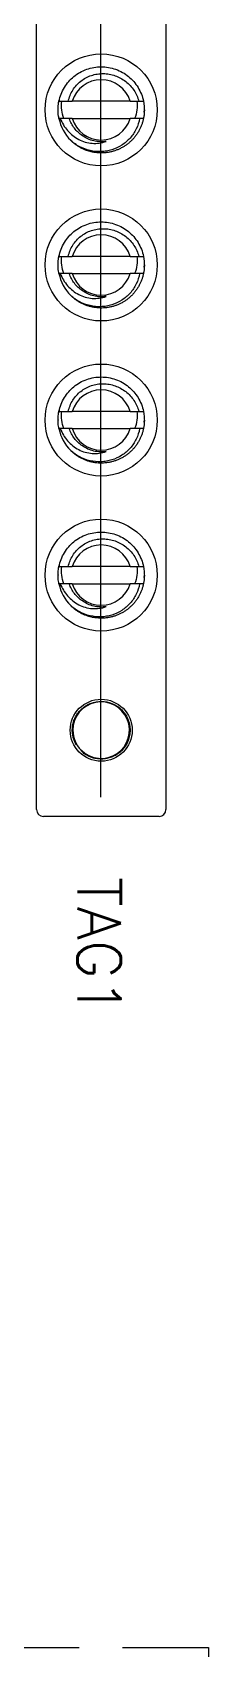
# Model space of a CAD drawing. Header units: inches. Extents: x -0.2 to 94.8, y -0.3 to 60.7.
# Drawn here: x 33.802 to 34.312, y 29.059 to 33.751 of the extents above; entities that cross this region are included whole.
import ezdxf
from ezdxf.enums import TextEntityAlignment as Align

# ---------------------------------------------------------------- set-up
doc = ezdxf.new("R2010")
doc.units = ezdxf.units.IN
doc.header["$MEASUREMENT"] = 0
doc.linetypes.add('HIDDEN', pattern=[0.375, 0.25, -0.125])
doc.linetypes.add('SLD-Solid', pattern=[0])
doc.layers.add('MISC', color=7, linetype='Continuous')
doc.layers.add('PSYMS', color=2, linetype='Continuous')
doc.styles.add('WD', font='romans.shx', dxfattribs={"height": 0.185})

# ---------------------------------------------------------------- blocks, each defined once
blk = doc.blocks.new('HDIN1BFFC')
at = {"layer": 'MISC', "color": 4, "linetype": 'HIDDEN'}
for p, q in [((0, 1.125), (23.5, 1.125)), ((23.5, 1.125), (23.5, -1.125))]:
    blk.add_line(p, q, dxfattribs=at)

msp = doc.modelspace()

# ---------------------------------------------------------------- linework, layer by layer
at = {"color": 7, "linetype": 'SLD-Solid', "lineweight": 25}
for p, q in [((33.81363, 31.49519), (33.81363, 36.45678)), ((34.18875, 36.45678), (34.18875, 31.49519)), ((34.08507, 33.55085), (33.91731, 33.55085)), ((34.11052, 33.55085), (34.1237, 33.55085)), ((33.87619, 33.52635), (33.87615, 33.52584)), ((33.91731, 33.50083), (34.08507, 33.50083)), ((33.87619, 33.0762), (33.87615, 33.0757)), ((34.08507, 33.10071), (33.91731, 33.10071)), ((34.11052, 33.10071), (34.1237, 33.10071)), ((33.91731, 33.05069), (34.08507, 33.05069)), ((33.87619, 32.62606), (33.87615, 32.62555)), ((34.08507, 32.65056), (33.91731, 32.65056)), ((34.11052, 32.65056), (34.1237, 32.65056)), ((33.91731, 32.60055), (34.08507, 32.60055)), ((34.08507, 32.20042), (33.91731, 32.20042)), ((34.11052, 32.20042), (34.1237, 32.20042)), ((33.87619, 32.17592), (33.87615, 32.17541)), ((33.91731, 32.1504), (34.08507, 32.1504)), ((33.95713, 31.65411), (33.95124, 31.65811)), ((34.16874, 31.47519), (33.83364, 31.47519))]:
    msp.add_line(p, q, dxfattribs=at)
at = {"color": 7, "linetype": 'SLD-Solid', "lineweight": 25, "flags": 128}
for points in [[(33.87937, 33.55402), (33.87859, 33.5504), (33.8781, 33.54783)], [(34.12605, 33.5192), (34.12611, 33.52035), (34.12623, 33.52584)], [(33.87937, 33.10388), (33.87859, 33.10026), (33.8781, 33.09769)], [(34.12605, 33.06906), (34.12611, 33.07021), (34.12623, 33.0757)], [(33.87937, 32.65373), (33.87859, 32.65012), (33.8781, 32.64755)], [(34.12605, 32.61892), (34.12611, 32.62006), (34.12623, 32.62555)], [(33.87937, 32.20359), (33.87859, 32.19997), (33.8781, 32.1974)], [(34.12605, 32.16877), (34.12611, 32.16992), (34.12623, 32.17541)]]:
    msp.add_lwpolyline(points, dxfattribs=at)
at = {"color": 7, "linetype": 'SLD-Solid', "lineweight": 25}
for centre, radius in [((34.00119, 33.52584), 0.16255), ((34.00119, 33.0757), 0.16255), ((34.00119, 32.62555), 0.16255), ((34.00119, 32.17541), 0.16255), ((34.00119, 31.72527), 0.08984)]:
    msp.add_circle(centre, radius, dxfattribs=at)
for centre, radius, start, end in [((34.00119, 33.52584), 0.08753, 16.60155, 163.39845), ((34.00119, 33.52584), 0.12504, 191.53696, 225), ((34.00119, 33.52584), 0.08753, 196.60155, 343.39845), ((34.00119, 33.0757), 0.08753, 16.60155, 163.39845), ((34.00119, 33.0757), 0.12504, 191.53696, 225), ((34.00119, 33.0757), 0.08753, 196.60155, 343.39845), ((34.00119, 32.62555), 0.08753, 16.60155, 163.39845), ((34.00119, 32.62555), 0.12504, 191.53696, 225), ((34.00119, 32.62555), 0.08753, 196.60155, 343.39845), ((34.00119, 32.17541), 0.08753, 16.60155, 163.39845), ((34.00119, 32.17541), 0.12504, 191.53696, 225), ((34.00119, 32.17541), 0.08753, 196.60155, 343.39845), ((34.00117, 31.72539), 0.08201, 225.49411, 180.0886), ((34.00119, 31.72527), 0.08203, 180, 225), ((33.83364, 31.49519), 0.02001, 180, 270), ((34.16874, 31.49519), 0.02001, 270, 0)]:
    msp.add_arc(centre, radius, start, end, dxfattribs=at)
for points, knots in [([(33.87868, 33.55085), (33.88154, 33.56486), (33.88692, 33.5786), (33.89811, 33.59699), (33.90235, 33.60275), (33.91159, 33.61334), (33.91657, 33.61817), (33.93297, 33.63158), (33.94575, 33.63884), (33.97294, 33.6485), (33.9873, 33.65088), (34.01508, 33.65088), (34.02944, 33.6485), (34.05663, 33.63884), (34.06941, 33.63158), (34.08581, 33.61817), (34.09079, 33.61334), (34.10003, 33.60275), (34.10427, 33.59699), (34.11546, 33.5786), (34.12084, 33.56486), (34.1237, 33.55085)], [0, 0, 0, 0, 0.125, 0.125, 0.1875, 0.1875, 0.25, 0.25, 0.375, 0.375, 0.5, 0.5, 0.625, 0.625, 0.75, 0.75, 0.8125, 0.8125, 0.875, 0.875, 1, 1, 1, 1]), ([(33.90584, 33.55085), (33.90703, 33.55657), (33.90871, 33.56214), (33.91304, 33.57297), (33.91573, 33.57826), (33.9219, 33.58816), (33.92541, 33.59281), (33.93323, 33.60148), (33.93757, 33.60553), (33.94674, 33.61274), (33.9516, 33.61593), (33.96189, 33.6215), (33.96732, 33.62387), (33.97835, 33.6276), (33.984, 33.62899), (33.99556, 33.63082), (34.00147, 33.63123), (34.01312, 33.6311), (34.01892, 33.63056), (34.03044, 33.62852), (34.03617, 33.62702), (34.04715, 33.62315), (34.05246, 33.62077), (34.06271, 33.61515), (34.06765, 33.61188), (34.07681, 33.60468), (34.08108, 33.60072), (34.08899, 33.59213), (34.09265, 33.58747), (34.10233, 33.5729), (34.10725, 33.56219), (34.11039, 33.55085)], [0, 0, 0, 0, 0.0625, 0.0625, 0.125, 0.125, 0.1875, 0.1875, 0.25, 0.25, 0.3125, 0.3125, 0.375, 0.375, 0.4375, 0.4375, 0.5, 0.5, 0.5625, 0.5625, 0.625, 0.625, 0.6875, 0.6875, 0.75, 0.75, 0.8125, 0.8125, 0.875, 0.875, 1, 1, 1, 1]), ([(33.87874, 33.50083), (33.87827, 33.50321), (33.87724, 33.50841), (33.87641, 33.51653), (33.87605, 33.52511), (33.87631, 33.53369), (33.87711, 33.5423), (33.87815, 33.54799), (33.87868, 33.55085)], [0, 0, 0, 0, 0.1440284, 0.3158545, 0.4857784, 0.6553591, 0.8268888, 1, 1, 1, 1]), ([(33.87868, 33.55085), (33.88183, 33.55085), (33.88813, 33.55085), (33.89685, 33.55085), (33.90269, 33.55085), (33.90537, 33.55085), (33.90564, 33.55085)], [0, 0, 0, 0, 0.3512557, 0.7025117, 0.9700148, 1, 1, 1, 1]), ([(33.89291, 33.50083), (33.88997, 33.50884), (33.88802, 33.51704), (33.88604, 33.53379), (33.88594, 33.54237), (33.88676, 33.55085)], [0, 0, 0, 0, 0.5, 0.5, 1, 1, 1, 1]), ([(34.10481, 33.55085), (34.10572, 33.54234), (34.10562, 33.53389), (34.10344, 33.51712), (34.10123, 33.50876), (34.09795, 33.50083)], [0, 0, 0, 0, 0.5, 0.5, 1, 1, 1, 1]), ([(34.12362, 33.55085), (34.12391, 33.54954), (34.12485, 33.54525), (34.12573, 33.53788), (34.12631, 33.52884), (34.12618, 33.51961), (34.12541, 33.51021), (34.12426, 33.50389), (34.12368, 33.50073)], [0, 0, 0, 0, 0.0798626, 0.2610344, 0.4402345, 0.6181667, 0.8090426, 1, 1, 1, 1]), ([(33.9084, 33.50083), (33.90651, 33.50083), (33.90463, 33.50083), (33.90274, 33.50083), (33.89963, 33.50083), (33.89651, 33.50083), (33.8934, 33.50083), (33.8898, 33.50083), (33.8862, 33.50083), (33.8826, 33.50083)], [0.0001078695, 0.0001078695, 0.0001078695, 0.0001078695, 0.00027406429, 0.00027406429, 0.00027406429, 0.00054812858, 0.00054812858, 0.00054812858, 0.0008648953, 0.0008648953, 0.0008648953, 0.0008648953]), ([(33.8826, 33.50083), (33.88506, 33.49436), (33.88807, 33.48818), (33.89512, 33.47643), (33.89921, 33.47081), (33.9083, 33.46041), (33.91326, 33.45568), (33.92396, 33.44712), (33.92979, 33.44326), (33.94201, 33.43691), (33.94835, 33.43439), (33.96149, 33.43066), (33.96836, 33.42944), (33.98204, 33.42843), (33.98886, 33.42862), (34.0025, 33.4304), (34.00928, 33.43202), (34.01575, 33.43444)], [0, 0, 0, 0, 0.125, 0.125, 0.25, 0.25, 0.375, 0.375, 0.5, 0.5, 0.625, 0.625, 0.75, 0.75, 0.875, 0.875, 1, 1, 1, 1]), ([(33.94686, 33.45091), (33.93779, 33.45677), (33.92998, 33.46405), (33.91687, 33.48115), (33.91189, 33.49059), (33.90853, 33.50083)], [0, 0, 0, 0, 0.5, 0.5, 1, 1, 1, 1]), ([(34.11266, 33.50083), (34.11079, 33.4903), (34.10751, 33.48022), (34.09813, 33.46096), (34.09215, 33.4521), (34.08149, 33.44022), (34.07762, 33.43645), (34.06948, 33.42954), (34.06522, 33.42638), (34.05182, 33.41779), (34.04197, 33.4132), (34.02678, 33.40847), (34.02163, 33.40724), (34.01113, 33.40546), (34.00575, 33.40491), (33.98976, 33.40438), (33.9792, 33.4054), (33.95829, 33.41021), (33.94831, 33.41393), (33.92951, 33.42387), (33.92066, 33.43012), (33.91277, 33.43742)], [0, 0, 0, 0, 0.125, 0.125, 0.25, 0.25, 0.3125, 0.3125, 0.375, 0.375, 0.5, 0.5, 0.5625, 0.5625, 0.625, 0.625, 0.75, 0.75, 0.875, 0.875, 1, 1, 1, 1]), ([(34.1237, 33.50083), (34.12304, 33.49789), (34.1217, 33.49199), (34.11889, 33.48334), (34.1155, 33.47489), (34.11139, 33.4665), (34.10654, 33.45825), (34.10096, 33.45026), (34.09484, 33.4428), (34.0882, 33.43587), (34.08104, 33.42945), (34.07349, 33.42367), (34.06561, 33.41854), (34.05749, 33.41406), (34.04904, 33.41019), (34.04032, 33.40696), (34.03124, 33.40434), (34.02185, 33.40239), (34.01224, 33.40117), (34.00264, 33.40069), (33.99304, 33.40094), (33.98344, 33.40194), (33.97403, 33.40366), (33.9649, 33.40606), (33.95611, 33.40909), (33.94757, 33.41275), (33.93934, 33.41704), (33.9315, 33.42188), (33.92414, 33.42724), (33.91814, 33.4322), (33.91476, 33.43555), (33.91352, 33.43679)], [0, 0, 0, 0, 0.0337231, 0.0675933, 0.1015209, 0.1354154, 0.1719848, 0.208298, 0.2442481, 0.2797603, 0.3154613, 0.3515829, 0.3859336, 0.4204747, 0.4551116, 0.489748, 0.5242875, 0.5607082, 0.5968047, 0.6324739, 0.6680068, 0.7039846, 0.7403185, 0.7748068, 0.8094226, 0.8440698, 0.8786521, 0.9130741, 0.9468845, 0.9803614, 1, 1, 1, 1]), ([(34.1237, 33.50083), (34.12055, 33.50083), (34.11694, 33.50083), (34.11332, 33.50083), (34.11286, 33.50083)], [0, 0, 0, 0, 0.8721541, 1, 1, 1, 1]), ([(34.01575, 33.43444), (34.00972, 33.43348), (34.00359, 33.43312), (33.9915, 33.4336), (33.98554, 33.43442), (33.97379, 33.43723), (33.96798, 33.43924), (33.95701, 33.44429), (33.9518, 33.44733), (33.94686, 33.45091)], [0, 0, 0, 0, 0.25, 0.25, 0.5, 0.5, 0.75, 0.75, 1, 1, 1, 1]), ([(33.87868, 33.10071), (33.88154, 33.11472), (33.88692, 33.12846), (33.89811, 33.14684), (33.90235, 33.15261), (33.91159, 33.1632), (33.91657, 33.16802), (33.93297, 33.18144), (33.94575, 33.1887), (33.97294, 33.19836), (33.9873, 33.20074), (34.01508, 33.20074), (34.02944, 33.19836), (34.05663, 33.1887), (34.06941, 33.18144), (34.08581, 33.16802), (34.09079, 33.1632), (34.10003, 33.15261), (34.10427, 33.14684), (34.11546, 33.12846), (34.12084, 33.11472), (34.1237, 33.10071)], [0, 0, 0, 0, 0.125, 0.125, 0.1875, 0.1875, 0.25, 0.25, 0.375, 0.375, 0.5, 0.5, 0.625, 0.625, 0.75, 0.75, 0.8125, 0.8125, 0.875, 0.875, 1, 1, 1, 1]), ([(33.90584, 33.10071), (33.90703, 33.10643), (33.90871, 33.11199), (33.91304, 33.12282), (33.91573, 33.12812), (33.9219, 33.13802), (33.92541, 33.14266), (33.93323, 33.15134), (33.93757, 33.15539), (33.94674, 33.16259), (33.9516, 33.16579), (33.96189, 33.17136), (33.96732, 33.17373), (33.97835, 33.17746), (33.984, 33.17885), (33.99556, 33.18068), (34.00147, 33.18109), (34.01312, 33.18096), (34.01892, 33.18042), (34.03044, 33.17838), (34.03617, 33.17687), (34.04715, 33.173), (34.05246, 33.17063), (34.06271, 33.165), (34.06765, 33.16173), (34.07681, 33.15453), (34.08108, 33.15058), (34.08899, 33.14199), (34.09265, 33.13733), (34.10233, 33.12276), (34.10725, 33.11205), (34.11039, 33.10071)], [0, 0, 0, 0, 0.0625, 0.0625, 0.125, 0.125, 0.1875, 0.1875, 0.25, 0.25, 0.3125, 0.3125, 0.375, 0.375, 0.4375, 0.4375, 0.5, 0.5, 0.5625, 0.5625, 0.625, 0.625, 0.6875, 0.6875, 0.75, 0.75, 0.8125, 0.8125, 0.875, 0.875, 1, 1, 1, 1]), ([(33.87874, 33.05069), (33.87827, 33.05306), (33.87724, 33.05827), (33.87641, 33.06639), (33.87605, 33.07497), (33.87631, 33.08355), (33.87711, 33.09215), (33.87815, 33.09785), (33.87868, 33.10071)], [0, 0, 0, 0, 0.1440284, 0.3158545, 0.4857784, 0.6553591, 0.8268888, 1, 1, 1, 1]), ([(33.87868, 33.10071), (33.88183, 33.10071), (33.88813, 33.10071), (33.89685, 33.10071), (33.90269, 33.10071), (33.90537, 33.10071), (33.90564, 33.10071)], [0, 0, 0, 0, 0.3512557, 0.7025117, 0.9700148, 1, 1, 1, 1]), ([(33.89291, 33.05069), (33.88997, 33.0587), (33.88802, 33.0669), (33.88604, 33.08364), (33.88594, 33.09222), (33.88676, 33.10071)], [0, 0, 0, 0, 0.5, 0.5, 1, 1, 1, 1]), ([(34.10481, 33.10071), (34.10572, 33.09219), (34.10562, 33.08374), (34.10344, 33.06697), (34.10123, 33.05861), (34.09795, 33.05069)], [0, 0, 0, 0, 0.5, 0.5, 1, 1, 1, 1]), ([(34.12362, 33.10071), (34.12391, 33.09939), (34.12485, 33.0951), (34.12573, 33.08774), (34.12631, 33.0787), (34.12618, 33.06947), (34.12541, 33.06007), (34.12426, 33.05375), (34.12368, 33.05059)], [0, 0, 0, 0, 0.0798626, 0.2610344, 0.4402345, 0.6181667, 0.8090426, 1, 1, 1, 1]), ([(33.9084, 33.05069), (33.90651, 33.05069), (33.90463, 33.05069), (33.90274, 33.05069), (33.89963, 33.05069), (33.89651, 33.05069), (33.8934, 33.05069), (33.8898, 33.05069), (33.8862, 33.05069), (33.8826, 33.05069)], [0.0001078695, 0.0001078695, 0.0001078695, 0.0001078695, 0.00027406429, 0.00027406429, 0.00027406429, 0.00054812858, 0.00054812858, 0.00054812858, 0.0008648953, 0.0008648953, 0.0008648953, 0.0008648953]), ([(33.8826, 33.05069), (33.88506, 33.04421), (33.88807, 33.03804), (33.89512, 33.02629), (33.89921, 33.02067), (33.9083, 33.01027), (33.91326, 33.00554), (33.92396, 32.99697), (33.92979, 32.99311), (33.94201, 32.98677), (33.94835, 32.98425), (33.96149, 32.98051), (33.96836, 32.97929), (33.98204, 32.97829), (33.98886, 32.97848), (34.0025, 32.98026), (34.00928, 32.98187), (34.01575, 32.9843)], [0, 0, 0, 0, 0.125, 0.125, 0.25, 0.25, 0.375, 0.375, 0.5, 0.5, 0.625, 0.625, 0.75, 0.75, 0.875, 0.875, 1, 1, 1, 1]), ([(33.94686, 33.00077), (33.93779, 33.00662), (33.92998, 33.0139), (33.91687, 33.031), (33.91189, 33.04044), (33.90853, 33.05069)], [0, 0, 0, 0, 0.5, 0.5, 1, 1, 1, 1]), ([(34.11266, 33.05069), (34.11079, 33.04016), (34.10751, 33.03008), (34.09813, 33.01082), (34.09215, 33.00195), (34.08149, 32.99007), (34.07762, 32.9863), (34.06948, 32.97939), (34.06522, 32.97624), (34.05182, 32.96764), (34.04197, 32.96305), (34.02678, 32.95833), (34.02163, 32.95709), (34.01113, 32.95531), (34.00575, 32.95477), (33.98976, 32.95424), (33.9792, 32.95525), (33.95829, 32.96007), (33.94831, 32.96379), (33.92951, 32.97372), (33.92066, 32.97998), (33.91277, 32.98728)], [0, 0, 0, 0, 0.125, 0.125, 0.25, 0.25, 0.3125, 0.3125, 0.375, 0.375, 0.5, 0.5, 0.5625, 0.5625, 0.625, 0.625, 0.75, 0.75, 0.875, 0.875, 1, 1, 1, 1]), ([(34.1237, 33.05069), (34.12304, 33.04775), (34.1217, 33.04184), (34.11889, 33.0332), (34.1155, 33.02475), (34.11139, 33.01636), (34.10654, 33.00811), (34.10096, 33.00012), (34.09484, 32.99266), (34.0882, 32.98573), (34.08104, 32.97931), (34.07349, 32.97353), (34.06561, 32.9684), (34.05749, 32.96392), (34.04904, 32.96005), (34.04032, 32.95682), (34.03124, 32.9542), (34.02185, 32.95225), (34.01224, 32.95102), (34.00264, 32.95054), (33.99304, 32.9508), (33.98344, 32.9518), (33.97403, 32.95352), (33.9649, 32.95592), (33.95611, 32.95894), (33.94757, 32.96261), (33.93934, 32.9669), (33.9315, 32.97174), (33.92414, 32.9771), (33.91814, 32.98206), (33.91476, 32.98541), (33.91352, 32.98665)], [0, 0, 0, 0, 0.0337231, 0.0675933, 0.1015209, 0.1354154, 0.1719848, 0.208298, 0.2442481, 0.2797603, 0.3154613, 0.3515829, 0.3859336, 0.4204747, 0.4551116, 0.489748, 0.5242875, 0.5607082, 0.5968047, 0.6324739, 0.6680068, 0.7039846, 0.7403185, 0.7748068, 0.8094226, 0.8440698, 0.8786521, 0.9130741, 0.9468845, 0.9803614, 1, 1, 1, 1]), ([(34.1237, 33.05069), (34.12055, 33.05069), (34.11694, 33.05069), (34.11332, 33.05069), (34.11286, 33.05069)], [0, 0, 0, 0, 0.8721541, 1, 1, 1, 1]), ([(34.01575, 32.9843), (34.00972, 32.98334), (34.00359, 32.98298), (33.9915, 32.98345), (33.98554, 32.98428), (33.97379, 32.98709), (33.96798, 32.9891), (33.95701, 32.99414), (33.9518, 32.99719), (33.94686, 33.00077)], [0, 0, 0, 0, 0.25, 0.25, 0.5, 0.5, 0.75, 0.75, 1, 1, 1, 1]), ([(33.87868, 32.65056), (33.88154, 32.66458), (33.88692, 32.67831), (33.89811, 32.6967), (33.90235, 32.70246), (33.91159, 32.71306), (33.91657, 32.71788), (33.93297, 32.73129), (33.94575, 32.73856), (33.97294, 32.74821), (33.9873, 32.75059), (34.01508, 32.75059), (34.02944, 32.74821), (34.05663, 32.73856), (34.06941, 32.73129), (34.08581, 32.71788), (34.09079, 32.71306), (34.10003, 32.70246), (34.10427, 32.6967), (34.11546, 32.67831), (34.12084, 32.66458), (34.1237, 32.65056)], [0, 0, 0, 0, 0.125, 0.125, 0.1875, 0.1875, 0.25, 0.25, 0.375, 0.375, 0.5, 0.5, 0.625, 0.625, 0.75, 0.75, 0.8125, 0.8125, 0.875, 0.875, 1, 1, 1, 1]), ([(33.90584, 32.65056), (33.90703, 32.65628), (33.90871, 32.66185), (33.91304, 32.67268), (33.91573, 32.67798), (33.9219, 32.68788), (33.92541, 32.69252), (33.93323, 32.70119), (33.93757, 32.70524), (33.94674, 32.71245), (33.9516, 32.71564), (33.96189, 32.72122), (33.96732, 32.72358), (33.97835, 32.72731), (33.984, 32.72871), (33.99556, 32.73053), (34.00147, 32.73095), (34.01312, 32.73081), (34.01892, 32.73027), (34.03044, 32.72824), (34.03617, 32.72673), (34.04715, 32.72286), (34.05246, 32.72049), (34.06271, 32.71486), (34.06765, 32.71159), (34.07681, 32.70439), (34.08108, 32.70044), (34.08899, 32.69185), (34.09265, 32.68718), (34.10233, 32.67262), (34.10725, 32.6619), (34.11039, 32.65056)], [0, 0, 0, 0, 0.0625, 0.0625, 0.125, 0.125, 0.1875, 0.1875, 0.25, 0.25, 0.3125, 0.3125, 0.375, 0.375, 0.4375, 0.4375, 0.5, 0.5, 0.5625, 0.5625, 0.625, 0.625, 0.6875, 0.6875, 0.75, 0.75, 0.8125, 0.8125, 0.875, 0.875, 1, 1, 1, 1]), ([(33.87874, 32.60055), (33.87827, 32.60292), (33.87724, 32.60812), (33.87641, 32.61624), (33.87605, 32.62483), (33.87631, 32.63341), (33.87711, 32.64201), (33.87815, 32.6477), (33.87868, 32.65056)], [0, 0, 0, 0, 0.1440284, 0.3158545, 0.4857784, 0.6553591, 0.8268888, 1, 1, 1, 1]), ([(33.87868, 32.65056), (33.88183, 32.65056), (33.88813, 32.65056), (33.89685, 32.65056), (33.90269, 32.65056), (33.90537, 32.65056), (33.90564, 32.65056)], [0, 0, 0, 0, 0.3512557, 0.7025117, 0.9700148, 1, 1, 1, 1]), ([(33.89291, 32.60055), (33.88997, 32.60856), (33.88802, 32.61675), (33.88604, 32.6335), (33.88594, 32.64208), (33.88676, 32.65056)], [0, 0, 0, 0, 0.5, 0.5, 1, 1, 1, 1]), ([(34.10481, 32.65056), (34.10572, 32.64205), (34.10562, 32.6336), (34.10344, 32.61683), (34.10123, 32.60847), (34.09795, 32.60055)], [0, 0, 0, 0, 0.5, 0.5, 1, 1, 1, 1]), ([(34.12362, 32.65056), (34.12391, 32.64925), (34.12485, 32.64496), (34.12573, 32.63759), (34.12631, 32.62855), (34.12618, 32.61933), (34.12541, 32.60993), (34.12426, 32.60361), (34.12368, 32.60044)], [0, 0, 0, 0, 0.0798626, 0.2610344, 0.4402345, 0.6181667, 0.8090426, 1, 1, 1, 1]), ([(33.9084, 32.60055), (33.90651, 32.60055), (33.90463, 32.60055), (33.90274, 32.60055), (33.89963, 32.60055), (33.89651, 32.60055), (33.8934, 32.60055), (33.8898, 32.60055), (33.8862, 32.60055), (33.8826, 32.60055)], [0.0001078695, 0.0001078695, 0.0001078695, 0.0001078695, 0.00027406429, 0.00027406429, 0.00027406429, 0.00054812858, 0.00054812858, 0.00054812858, 0.0008648953, 0.0008648953, 0.0008648953, 0.0008648953]), ([(33.8826, 32.60055), (33.88506, 32.59407), (33.88807, 32.5879), (33.89512, 32.57615), (33.89921, 32.57052), (33.9083, 32.56013), (33.91326, 32.55539), (33.92396, 32.54683), (33.92979, 32.54297), (33.94201, 32.53662), (33.94835, 32.53411), (33.96149, 32.53037), (33.96836, 32.52915), (33.98204, 32.52814), (33.98886, 32.52834), (34.0025, 32.53012), (34.00928, 32.53173), (34.01575, 32.53415)], [0, 0, 0, 0, 0.125, 0.125, 0.25, 0.25, 0.375, 0.375, 0.5, 0.5, 0.625, 0.625, 0.75, 0.75, 0.875, 0.875, 1, 1, 1, 1]), ([(33.94686, 32.55063), (33.93779, 32.55648), (33.92998, 32.56376), (33.91687, 32.58086), (33.91189, 32.5903), (33.90853, 32.60055)], [0, 0, 0, 0, 0.5, 0.5, 1, 1, 1, 1]), ([(34.11266, 32.60055), (34.11079, 32.59002), (34.10751, 32.57994), (34.09813, 32.56068), (34.09215, 32.55181), (34.08149, 32.53993), (34.07762, 32.53616), (34.06948, 32.52925), (34.06522, 32.52609), (34.05182, 32.5175), (34.04197, 32.51291), (34.02678, 32.50818), (34.02163, 32.50695), (34.01113, 32.50517), (34.00575, 32.50463), (33.98976, 32.5041), (33.9792, 32.50511), (33.95829, 32.50992), (33.94831, 32.51365), (33.92951, 32.52358), (33.92066, 32.52983), (33.91277, 32.53714)], [0, 0, 0, 0, 0.125, 0.125, 0.25, 0.25, 0.3125, 0.3125, 0.375, 0.375, 0.5, 0.5, 0.5625, 0.5625, 0.625, 0.625, 0.75, 0.75, 0.875, 0.875, 1, 1, 1, 1]), ([(34.1237, 32.60055), (34.12304, 32.5976), (34.1217, 32.5917), (34.11889, 32.58305), (34.1155, 32.5746), (34.11139, 32.56621), (34.10654, 32.55797), (34.10096, 32.54998), (34.09484, 32.54251), (34.0882, 32.53558), (34.08104, 32.52917), (34.07349, 32.52339), (34.06561, 32.51825), (34.05749, 32.51378), (34.04904, 32.50991), (34.04032, 32.50667), (34.03124, 32.50405), (34.02185, 32.50211), (34.01224, 32.50088), (34.00264, 32.5004), (33.99304, 32.50066), (33.98344, 32.50165), (33.97403, 32.50338), (33.9649, 32.50578), (33.95611, 32.5088), (33.94757, 32.51247), (33.93934, 32.51675), (33.9315, 32.52159), (33.92414, 32.52696), (33.91814, 32.53192), (33.91476, 32.53527), (33.91352, 32.53651)], [0, 0, 0, 0, 0.0337231, 0.0675933, 0.1015209, 0.1354154, 0.1719848, 0.208298, 0.2442481, 0.2797603, 0.3154613, 0.3515829, 0.3859336, 0.4204747, 0.4551116, 0.489748, 0.5242875, 0.5607082, 0.5968047, 0.6324739, 0.6680068, 0.7039846, 0.7403185, 0.7748068, 0.8094226, 0.8440698, 0.8786521, 0.9130741, 0.9468845, 0.9803614, 1, 1, 1, 1]), ([(34.1237, 32.60055), (34.12055, 32.60055), (34.11694, 32.60055), (34.11332, 32.60055), (34.11286, 32.60055)], [0, 0, 0, 0, 0.8721541, 1, 1, 1, 1]), ([(34.01575, 32.53415), (34.00972, 32.53319), (34.00359, 32.53283), (33.9915, 32.53331), (33.98554, 32.53413), (33.97379, 32.53694), (33.96798, 32.53895), (33.95701, 32.544), (33.9518, 32.54704), (33.94686, 32.55063)], [0, 0, 0, 0, 0.25, 0.25, 0.5, 0.5, 0.75, 0.75, 1, 1, 1, 1]), ([(33.87868, 32.20042), (33.88154, 32.21443), (33.88692, 32.22817), (33.89811, 32.24656), (33.90235, 32.25232), (33.91159, 32.26291), (33.91657, 32.26774), (33.93297, 32.28115), (33.94575, 32.28841), (33.97294, 32.29807), (33.9873, 32.30045), (34.01508, 32.30045), (34.02944, 32.29807), (34.05663, 32.28841), (34.06941, 32.28115), (34.08581, 32.26774), (34.09079, 32.26291), (34.10003, 32.25232), (34.10427, 32.24656), (34.11546, 32.22817), (34.12084, 32.21443), (34.1237, 32.20042)], [0, 0, 0, 0, 0.125, 0.125, 0.1875, 0.1875, 0.25, 0.25, 0.375, 0.375, 0.5, 0.5, 0.625, 0.625, 0.75, 0.75, 0.8125, 0.8125, 0.875, 0.875, 1, 1, 1, 1]), ([(33.90584, 32.20042), (33.90703, 32.20614), (33.90871, 32.21171), (33.91304, 32.22254), (33.91573, 32.22783), (33.9219, 32.23773), (33.92541, 32.24238), (33.93323, 32.25105), (33.93757, 32.2551), (33.94674, 32.2623), (33.9516, 32.2655), (33.96189, 32.27107), (33.96732, 32.27344), (33.97835, 32.27717), (33.984, 32.27856), (33.99556, 32.28039), (34.00147, 32.2808), (34.01312, 32.28067), (34.01892, 32.28013), (34.03044, 32.27809), (34.03617, 32.27659), (34.04715, 32.27272), (34.05246, 32.27034), (34.06271, 32.26472), (34.06765, 32.26145), (34.07681, 32.25425), (34.08108, 32.25029), (34.08899, 32.2417), (34.09265, 32.23704), (34.10233, 32.22247), (34.10725, 32.21176), (34.11039, 32.20042)], [0, 0, 0, 0, 0.0625, 0.0625, 0.125, 0.125, 0.1875, 0.1875, 0.25, 0.25, 0.3125, 0.3125, 0.375, 0.375, 0.4375, 0.4375, 0.5, 0.5, 0.5625, 0.5625, 0.625, 0.625, 0.6875, 0.6875, 0.75, 0.75, 0.8125, 0.8125, 0.875, 0.875, 1, 1, 1, 1]), ([(33.87874, 32.1504), (33.87827, 32.15278), (33.87724, 32.15798), (33.87641, 32.1661), (33.87605, 32.17468), (33.87631, 32.18326), (33.87711, 32.19187), (33.87815, 32.19756), (33.87868, 32.20042)], [0, 0, 0, 0, 0.1440284, 0.3158545, 0.4857784, 0.6553591, 0.8268888, 1, 1, 1, 1]), ([(33.87868, 32.20042), (33.88183, 32.20042), (33.88813, 32.20042), (33.89685, 32.20042), (33.90269, 32.20042), (33.90537, 32.20042), (33.90564, 32.20042)], [0, 0, 0, 0, 0.3512557, 0.7025117, 0.9700148, 1, 1, 1, 1]), ([(33.89291, 32.1504), (33.88997, 32.15841), (33.88802, 32.16661), (33.88604, 32.18336), (33.88594, 32.19193), (33.88676, 32.20042)], [0, 0, 0, 0, 0.5, 0.5, 1, 1, 1, 1]), ([(34.10481, 32.20042), (34.10572, 32.19191), (34.10562, 32.18346), (34.10344, 32.16669), (34.10123, 32.15833), (34.09795, 32.1504)], [0, 0, 0, 0, 0.5, 0.5, 1, 1, 1, 1]), ([(34.12362, 32.20042), (34.12391, 32.19911), (34.12485, 32.19482), (34.12573, 32.18745), (34.12631, 32.17841), (34.12618, 32.16918), (34.12541, 32.15978), (34.12426, 32.15346), (34.12368, 32.1503)], [0, 0, 0, 0, 0.0798626, 0.2610344, 0.4402345, 0.6181667, 0.8090426, 1, 1, 1, 1]), ([(33.9084, 32.1504), (33.90651, 32.1504), (33.90463, 32.1504), (33.90274, 32.1504), (33.89963, 32.1504), (33.89651, 32.1504), (33.8934, 32.1504), (33.8898, 32.1504), (33.8862, 32.1504), (33.8826, 32.1504)], [0.0001078695, 0.0001078695, 0.0001078695, 0.0001078695, 0.00027406429, 0.00027406429, 0.00027406429, 0.00054812858, 0.00054812858, 0.00054812858, 0.0008648953, 0.0008648953, 0.0008648953, 0.0008648953]), ([(33.8826, 32.1504), (33.88506, 32.14393), (33.88807, 32.13775), (33.89512, 32.126), (33.89921, 32.12038), (33.9083, 32.10998), (33.91326, 32.10525), (33.92396, 32.09668), (33.92979, 32.09282), (33.94201, 32.08648), (33.94835, 32.08396), (33.96149, 32.08023), (33.96836, 32.079), (33.98204, 32.078), (33.98886, 32.07819), (34.0025, 32.07997), (34.00928, 32.08159), (34.01575, 32.08401)], [0, 0, 0, 0, 0.125, 0.125, 0.25, 0.25, 0.375, 0.375, 0.5, 0.5, 0.625, 0.625, 0.75, 0.75, 0.875, 0.875, 1, 1, 1, 1]), ([(33.94686, 32.10048), (33.93779, 32.10634), (33.92998, 32.11362), (33.91687, 32.13072), (33.91189, 32.14016), (33.90853, 32.1504)], [0, 0, 0, 0, 0.5, 0.5, 1, 1, 1, 1]), ([(34.11266, 32.1504), (34.11079, 32.13987), (34.10751, 32.12979), (34.09813, 32.11053), (34.09215, 32.10167), (34.08149, 32.08978), (34.07762, 32.08602), (34.06948, 32.07911), (34.06522, 32.07595), (34.05182, 32.06735), (34.04197, 32.06277), (34.02678, 32.05804), (34.02163, 32.0568), (34.01113, 32.05503), (34.00575, 32.05448), (33.98976, 32.05395), (33.9792, 32.05497), (33.95829, 32.05978), (33.94831, 32.0635), (33.92951, 32.07344), (33.92066, 32.07969), (33.91277, 32.08699)], [0, 0, 0, 0, 0.125, 0.125, 0.25, 0.25, 0.3125, 0.3125, 0.375, 0.375, 0.5, 0.5, 0.5625, 0.5625, 0.625, 0.625, 0.75, 0.75, 0.875, 0.875, 1, 1, 1, 1]), ([(34.1237, 32.1504), (34.12304, 32.14746), (34.1217, 32.14156), (34.11889, 32.13291), (34.1155, 32.12446), (34.11139, 32.11607), (34.10654, 32.10782), (34.10096, 32.09983), (34.09484, 32.09237), (34.0882, 32.08544), (34.08104, 32.07902), (34.07349, 32.07324), (34.06561, 32.06811), (34.05749, 32.06363), (34.04904, 32.05976), (34.04032, 32.05653), (34.03124, 32.05391), (34.02185, 32.05196), (34.01224, 32.05074), (34.00264, 32.05026), (33.99304, 32.05051), (33.98344, 32.05151), (33.97403, 32.05323), (33.9649, 32.05563), (33.95611, 32.05866), (33.94757, 32.06232), (33.93934, 32.06661), (33.9315, 32.07145), (33.92414, 32.07681), (33.91814, 32.08177), (33.91476, 32.08512), (33.91352, 32.08636)], [0, 0, 0, 0, 0.0337231, 0.0675933, 0.1015209, 0.1354154, 0.1719848, 0.208298, 0.2442481, 0.2797603, 0.3154613, 0.3515829, 0.3859336, 0.4204747, 0.4551116, 0.489748, 0.5242875, 0.5607082, 0.5968047, 0.6324739, 0.6680068, 0.7039846, 0.7403185, 0.7748068, 0.8094226, 0.8440698, 0.8786521, 0.9130741, 0.9468845, 0.9803614, 1, 1, 1, 1]), ([(34.1237, 32.1504), (34.12055, 32.1504), (34.11694, 32.1504), (34.11332, 32.1504), (34.11286, 32.1504)], [0, 0, 0, 0, 0.8721541, 1, 1, 1, 1]), ([(34.01575, 32.08401), (34.00972, 32.08305), (34.00359, 32.08269), (33.9915, 32.08317), (33.98554, 32.08399), (33.97379, 32.0868), (33.96798, 32.08881), (33.95701, 32.09386), (33.9518, 32.0969), (33.94686, 32.10048)], [0, 0, 0, 0, 0.25, 0.25, 0.5, 0.5, 0.75, 0.75, 1, 1, 1, 1]), ([(33.92909, 31.68271), (33.92383, 31.69163), (33.92031, 31.70132), (33.91776, 31.71657), (33.91739, 31.72167), (33.91758, 31.73189), (33.91815, 31.73706), (33.92021, 31.74712), (33.92169, 31.75201), (33.92554, 31.7615), (33.92794, 31.76613), (33.93347, 31.77475), (33.93661, 31.77878), (33.94363, 31.78627), (33.94753, 31.78973), (33.95989, 31.7988), (33.96935, 31.80336), (33.98906, 31.80873), (33.99953, 31.80959), (34.01985, 31.80752), (34.02993, 31.80456), (34.04361, 31.79762), (34.04801, 31.79486), (34.05617, 31.78861), (34.05992, 31.78515), (34.06678, 31.77754), (34.0699, 31.77336), (34.07525, 31.76463), (34.07751, 31.76005), (34.08119, 31.75047), (34.0826, 31.74545), (34.08445, 31.7354), (34.08491, 31.73031), (34.0849, 31.72), (34.08441, 31.71485), (34.08253, 31.70481), (34.08113, 31.69988), (34.07553, 31.68541), (34.07011, 31.67664), (34.05971, 31.66518), (34.05594, 31.66173), (34.04781, 31.65554), (34.0434, 31.65278), (34.03422, 31.64817), (34.02946, 31.6463), (34.01963, 31.64345), (34.01451, 31.64246), (34.00431, 31.64145), (33.99921, 31.64142), (33.98898, 31.64229), (33.98385, 31.6432), (33.96907, 31.64728), (33.95967, 31.65184), (33.95134, 31.65801)], [0, 0, 0, 0, 0.0625, 0.0625, 0.09375, 0.09375, 0.125, 0.125, 0.15625, 0.15625, 0.1875, 0.1875, 0.21875, 0.21875, 0.25, 0.25, 0.3125, 0.3125, 0.375, 0.375, 0.4375, 0.4375, 0.46875, 0.46875, 0.5, 0.5, 0.53125, 0.53125, 0.5625, 0.5625, 0.59375, 0.59375, 0.625, 0.625, 0.65625, 0.65625, 0.6875, 0.6875, 0.75, 0.75, 0.78125, 0.78125, 0.8125, 0.8125, 0.84375, 0.84375, 0.875, 0.875, 0.90625, 0.90625, 0.9375, 0.9375, 1, 1, 1, 1]), ([(33.91916, 31.72527), (33.91889, 31.71785), (33.9196, 31.71056), (33.92293, 31.69624), (33.92557, 31.68924), (33.92909, 31.68271)], [0, 0, 0, 0, 0.5, 0.5, 1, 1, 1, 1])]:
    msp.add_open_spline(points, degree=3, knots=knots, dxfattribs=at)
for points in [[(33.90584, 33.55085), (33.90966, 33.55085), (33.91348, 33.55085), (33.91731, 33.55085)], [(34.08507, 33.55085), (34.09355, 33.55085), (34.10198, 33.55085), (34.11039, 33.55085)], [(33.8826, 33.50083), (33.88129, 33.50083), (33.87998, 33.50083), (33.87868, 33.50083)], [(33.91731, 33.50083), (33.91438, 33.50083), (33.91145, 33.50083), (33.90853, 33.50083)], [(34.11266, 33.50083), (34.1035, 33.50083), (34.09431, 33.50083), (34.08507, 33.50083)], [(33.90584, 33.10071), (33.90966, 33.10071), (33.91348, 33.10071), (33.91731, 33.10071)], [(34.08507, 33.10071), (34.09355, 33.10071), (34.10198, 33.10071), (34.11039, 33.10071)], [(33.8826, 33.05069), (33.88129, 33.05069), (33.87998, 33.05069), (33.87868, 33.05069)], [(33.91731, 33.05069), (33.91438, 33.05069), (33.91145, 33.05069), (33.90853, 33.05069)], [(34.11266, 33.05069), (34.1035, 33.05069), (34.09431, 33.05069), (34.08507, 33.05069)], [(33.90584, 32.65056), (33.90966, 32.65056), (33.91348, 32.65056), (33.91731, 32.65056)], [(34.08507, 32.65056), (34.09355, 32.65056), (34.10198, 32.65056), (34.11039, 32.65056)], [(33.8826, 32.60055), (33.88129, 32.60055), (33.87998, 32.60055), (33.87868, 32.60055)], [(33.91731, 32.60055), (33.91438, 32.60055), (33.91145, 32.60055), (33.90853, 32.60055)], [(34.11266, 32.60055), (34.1035, 32.60055), (34.09431, 32.60055), (34.08507, 32.60055)], [(33.90584, 32.20042), (33.90966, 32.20042), (33.91348, 32.20042), (33.91731, 32.20042)], [(34.08507, 32.20042), (34.09355, 32.20042), (34.10198, 32.20042), (34.11039, 32.20042)], [(33.8826, 32.1504), (33.88129, 32.1504), (33.87998, 32.1504), (33.87868, 32.1504)], [(33.91731, 32.1504), (33.91438, 32.1504), (33.91145, 32.1504), (33.90853, 32.1504)], [(34.11266, 32.1504), (34.1035, 32.1504), (34.09431, 32.1504), (34.08507, 32.1504)], [(33.95134, 31.65801), (33.9484, 31.6609), (33.94569, 31.66398), (33.94319, 31.66727)]]:
    msp.add_open_spline(points, degree=3, dxfattribs=at)
at = {"layer": 'PSYMS'}
msp.add_line((34, 31.53125), (34, 39.21125), dxfattribs=at)

# ---------------------------------------------------------------- block references
msp.add_blockref('HDIN1BFFC', (10.8125, 27.9375), dxfattribs=at)

# ---------------------------------------------------------------- texts
at = {"style": 'WD'}
msp.add_attdef('TAG1', text='', height=0.12504, rotation=270, dxfattribs=at).set_placement((33.93274, 31.09793), align=Align.CENTER)

doc.saveas('drawing.dxf')
